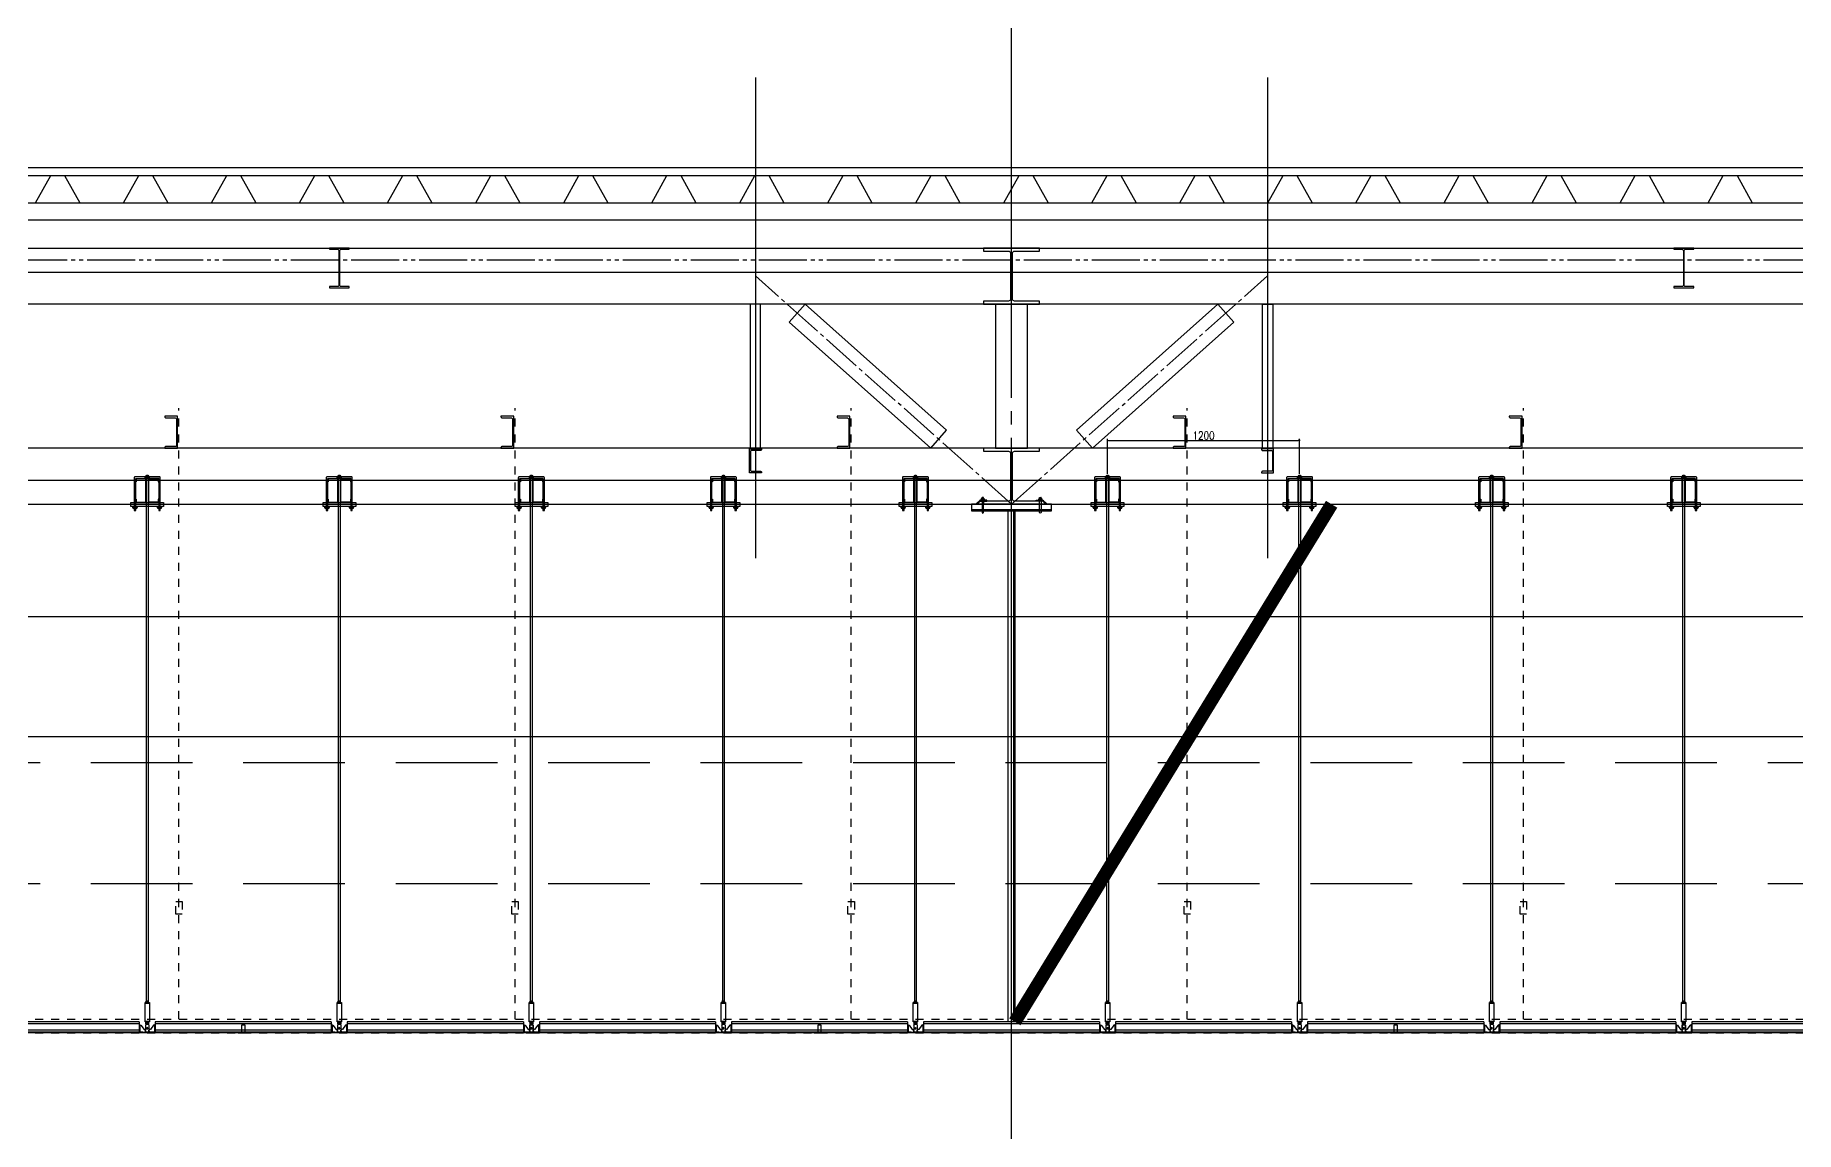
# Model space of a CAD drawing. Header units: millimetres. Extents: x -32710 to 654186, y -254124 to 420220.
# Drawn here: x 224700 to 235700, y 400581 to 407429 of the extents above; entities that cross this region are included whole.
import ezdxf
from ezdxf.xclip import XClip

# ---------------------------------------------------------------- set-up
doc = ezdxf.new("R2010")
doc.units = ezdxf.units.MM
doc.header["$LTSCALE"] = 1000
for name, pattern in [('TPH12-SEC-@E$0$CENTERK0', [0.65, 0.5, -0.05, 0.05, -0.05]), ('TPH12-SEC-@E$0$CENTERK5', [6.916, 6.667, -0.083, 0.083, -0.083]), ('TPH12-SEC-@E$0$DOTK1', [0.1, 0.05, -0.05]), ('TPH12-SEC-@E$0$PHANTOMK1', [1.415, 1, -0.083, 0.083, -0.083, 0.083, -0.083]), ('YFM1P-長$0$HIDDEN', [9.525, 6.35, -3.175]), ('YFSHI-02(E-LINE)$0$HIDDEN', [0.3, 0.2, -0.1])]:
    doc.linetypes.add(name, pattern=pattern)
for name, color, linetype in [('M-HVAC-CMDUCT', 150, 'Continuous'), ('TPH12-SEC-@E$0$$FFU', 252, 'TPH12-SEC-@E$0$DOTK1'), ('TPH12-SEC-@E$0$H-SIN', 252, 'TPH12-SEC-@E$0$CENTERK5'), ('TPH12-SEC-@E$0$HATCH', 252, 'Continuous'), ('TPH12-SEC-@E$0$SIAGE1', 252, 'Continuous'), ('TPH12-SEC-@E$0$SIAGE3', 252, 'Continuous'), ('TPH12-SEC-@E$0$STEEL2', 252, 'Continuous'), ('TPH12-SEC-@E$0$STEEL3', 252, 'Continuous'), ('TPH12-SEC-@E$0$SUGATA2', 252, 'Continuous'), ('TPH12-SEC-@E$0$SUGATA3', 252, 'Continuous'), ('YFM1P-長$0$M-FOUN', 252, 'Continuous'), ('YFSHI-02(E-LINE)$0$SH-DIM', 2, 'Continuous'), ('YFSHI-02(E-LINE)$0$SH-LINE-10', 10, 'Continuous'), ('YFSHI-02(E-LINE)$0$SH-LINE-130', 130, 'Continuous'), ('YFSHI-02(E-LINE)$0$SH-LINE-82', 82, 'Continuous')]:
    doc.layers.add(name, color=color, linetype=linetype)
doc.styles.add('YFSHI-02(E-LINE)$0$AA-TXT', font='simplex.shx', dxfattribs={"width": 0.8, "bigfont": 'CHINA.shx'})
doc.dimstyles.new('YFSHI-02(E-LINE)$0$20-dim', dxfattribs={"dimscale": 20, "dimtxt": 0.25, "dimasz": 0.1, "dimexe": 0.1, "dimexo": 0.1, "dimgap": 0.05, "dimtad": 1, "dimdec": 0, "dimlfac": 10, "dimdsep": 46, "dimtxsty": 'YFSHI-02(E-LINE)$0$AA-TXT', "dimblk": 'YFSHI-02(E-LINE)$0$_Dot', "dimcen": 2, "dimclrd": 256, "dimclre": 256, "dimclrt": 3, "dimadec": 0, "dimazin": 0, "dimtfac": 1, "dimtdec": 0, "dimtix": 1, "dimtmove": 2, "dimatfit": 3, "dimldrblk": 'YFSHI-02(E-LINE)$0$_Dot', "dimfxl": 1, "dimtvp": 1, "dimtolj": 1, "dimtzin": 0, "dimarcsym": 0})

# ---------------------------------------------------------------- blocks, each defined once
blk = doc.blocks.new('TPH12-SEC-@E')
at = {"layer": 'DEFPOINTS'}
for p, q in [((229200, 407164.1), (229200, 404164.1)), ((232400, 407164.1), (232400, 404164.1)), ((222400, 405950), (230800, 405950)), ((230800, 405950), (239200, 405950)), ((222400, 404650), (230800, 404650)), ((230800, 404650), (239200, 404650))]:
    blk.add_line(p, q, dxfattribs=at)
at = {"layer": 'TPH12-SEC-@E$0$$FFU'}
for p, q in [((225598, 401285), (225598, 405100)), ((227698, 401285), (227698, 405100)), ((229798, 401285), (229798, 405100)), ((231898, 401285), (231898, 405100)), ((233998, 401285), (233998, 405100)), ((180200, 401285), (268400, 401285)), ((180200, 401200), (268400, 401200))]:
    blk.add_line(p, q, dxfattribs=at)
for points in [[(225578, 401940), (225578, 402020), (225578, 402020), (225618, 402020), (225618, 401940)], [(227678, 401940), (227678, 402020), (227678, 402020), (227718, 402020), (227718, 401940)], [(229778, 401940), (229778, 402020), (229778, 402020), (229818, 402020), (229818, 401940)], [(231878, 401940), (231878, 402020), (231878, 402020), (231918, 402020), (231918, 401940)], [(233978, 401940), (233978, 402020), (233978, 402020), (234018, 402020), (234018, 401940)], [(225967.5, 401200), (226032.5, 401200), (226032.5, 401203), (226011, 401203), (226011, 401248), (225989, 401248), (225989, 401203), (225967.5, 401203)], [(227767.5, 401200), (227832.5, 401200), (227832.5, 401203), (227811, 401203), (227811, 401248), (227789, 401248), (227789, 401203), (227767.5, 401203)], [(229567.5, 401200), (229632.5, 401200), (229632.5, 401203), (229611, 401203), (229611, 401248), (229589, 401248), (229589, 401203), (229567.5, 401203)], [(231367.5, 401200), (231432.5, 401200), (231432.5, 401203), (231411, 401203), (231411, 401248), (231389, 401248), (231389, 401203), (231367.5, 401203)], [(233167.5, 401200), (233232.5, 401200), (233232.5, 401203), (233211, 401203), (233211, 401248), (233189, 401248), (233189, 401203), (233167.5, 401203)], [(234967.5, 401200), (235032.5, 401200), (235032.5, 401203), (235011, 401203), (235011, 401248), (234989, 401248), (234989, 401203), (234967.5, 401203)]]:
    blk.add_lwpolyline(points, close=True, dxfattribs=at)
at = {"layer": 'TPH12-SEC-@E$0$H-SIN'}
blk.add_line((230800, 377500), (230800, 414000), dxfattribs=at)
at = {"layer": 'TPH12-SEC-@E$0$HATCH'}
for points in [[(229411.3, 405638.1), (230294.9, 404850), (230394.7, 404961.9), (229511.1, 405750)], [(232188.7, 405638.1), (231305.1, 404850), (231205.3, 404961.9), (232088.9, 405750)]]:
    blk.add_lwpolyline(points, close=True, dxfattribs=at)
at = {"layer": 'TPH12-SEC-@E$0$SIAGE1'}
for points in [[(225250, 406380), (224980, 406380), (224885, 406550), (224795, 406550), (224700, 406380)], [(225800, 406380), (225530, 406380), (225435, 406550), (225345, 406550), (225250, 406380)], [(226350, 406380), (226080, 406380), (225985, 406550), (225895, 406550), (225800, 406380)], [(226900, 406380), (226630, 406380), (226535, 406550), (226445, 406550), (226350, 406380)], [(227450, 406380), (227180, 406380), (227085, 406550), (226995, 406550), (226900, 406380)], [(228000, 406380), (227730, 406380), (227635, 406550), (227545, 406550), (227450, 406380)], [(228550, 406380), (228280, 406380), (228185, 406550), (228095, 406550), (228000, 406380)], [(229100, 406380), (228830, 406380), (228735, 406550), (228645, 406550), (228550, 406380)], [(229650, 406380), (229380, 406380), (229285, 406550), (229195, 406550), (229100, 406380)], [(230200, 406380), (229930, 406380), (229835, 406550), (229745, 406550), (229650, 406380)], [(230750, 406380), (230480, 406380), (230385, 406550), (230295, 406550), (230200, 406380)], [(231300, 406380), (231030, 406380), (230935, 406550), (230845, 406550), (230750, 406380)], [(231850, 406380), (231580, 406380), (231485, 406550), (231395, 406550), (231300, 406380)], [(232400, 406380), (232130, 406380), (232035, 406550), (231945, 406550), (231850, 406380)], [(232950, 406380), (232680, 406380), (232585, 406550), (232495, 406550), (232400, 406380)], [(233500, 406380), (233230, 406380), (233135, 406550), (233045, 406550), (232950, 406380)], [(234050, 406380), (233780, 406380), (233685, 406550), (233595, 406550), (233500, 406380)], [(234600, 406380), (234330, 406380), (234235, 406550), (234145, 406550), (234050, 406380)], [(235150, 406380), (234880, 406380), (234785, 406550), (234695, 406550), (234600, 406380)], [(235700, 406380), (235430, 406380), (235335, 406550), (235245, 406550), (235150, 406380)]]:
    blk.add_lwpolyline(points, dxfattribs=at)
at = {"layer": 'TPH12-SEC-@E$0$SIAGE3'}
blk.add_line((272935, 406380), (180300, 406380), dxfattribs=at)
at = {"layer": 'TPH12-SEC-@E$0$STEEL2'}
for points in [[(226662, 406100), (226538, 406100), (226538, 406092), (226589.5, 406092, -0.4142136), (226597.5, 406084), (226597.5, 405868, -0.4142136), (226589.5, 405860), (226538, 405860), (226538, 405852), (226662, 405852), (226662, 405860), (226610.5, 405860, -0.4142136), (226602.5, 405868), (226602.5, 406084, -0.4142136), (226610.5, 406092), (226662, 406092)], [(230975, 406100), (230625, 406100), (230625, 406081), (230781, 406081, -0.4142136), (230794, 406068), (230794, 405782, -0.4142136), (230781, 405769), (230625, 405769), (230625, 405750), (230975, 405750), (230975, 405769), (230819, 405769, -0.4142136), (230806, 405782), (230806, 406068, -0.4142136), (230819, 406081), (230975, 406081)], [(235062, 406100), (234938, 406100), (234938, 406092), (234989.5, 406092, -0.4142136), (234997.5, 406084), (234997.5, 405868, -0.4142136), (234989.5, 405860), (234938, 405860), (234938, 405852), (235062, 405852), (235062, 405860), (235010.5, 405860, -0.4142136), (235002.5, 405868), (235002.5, 406084, -0.4142136), (235010.5, 406092), (235062, 406092)], [(225590, 405050), (225510, 405050), (225510, 405046.5, 0.4142136), (225517.5, 405039), (225575, 405039, -0.4142136), (225582.5, 405031.5), (225582.5, 404868.5, -0.4142136), (225575, 404861), (225517.5, 404861, 0.4142136), (225510, 404853.5), (225510, 404850), (225590, 404850)], [(227690, 405050), (227610, 405050), (227610, 405046.5, 0.4142136), (227617.5, 405039), (227675, 405039, -0.4142136), (227682.5, 405031.5), (227682.5, 404868.5, -0.4142136), (227675, 404861), (227617.5, 404861, 0.4142136), (227610, 404853.5), (227610, 404850), (227690, 404850)], [(229790, 405050), (229710, 405050), (229710, 405046.5, 0.4142136), (229717.5, 405039), (229775, 405039, -0.4142136), (229782.5, 405031.5), (229782.5, 404868.5, -0.4142136), (229775, 404861), (229717.5, 404861, 0.4142136), (229710, 404853.5), (229710, 404850), (229790, 404850)], [(231890, 405050), (231810, 405050), (231810, 405046.5, 0.4142136), (231817.5, 405039), (231875, 405039, -0.4142136), (231882.5, 405031.5), (231882.5, 404868.5, -0.4142136), (231875, 404861), (231817.5, 404861, 0.4142136), (231810, 404853.5), (231810, 404850), (231890, 404850)], [(233990, 405050), (233910, 405050), (233910, 405046.5, 0.4142136), (233917.5, 405039), (233975, 405039, -0.4142136), (233982.5, 405031.5), (233982.5, 404868.5, -0.4142136), (233975, 404861), (233917.5, 404861, 0.4142136), (233910, 404853.5), (233910, 404850), (233990, 404850)], [(229162.5, 404846), (229237.5, 404846), (229237.5, 404842.5, -0.4142136), (229231, 404836), (229175.5, 404836, 0.4142136), (229169, 404829.5), (229169, 404712.5, 0.4142136), (229175.5, 404706), (229231, 404706, -0.4142136), (229237.5, 404699.5), (229237.5, 404696), (229162.5, 404696)], [(230975, 404850), (230625, 404850), (230625, 404831), (230781, 404831, -0.4142136), (230794, 404818), (230794, 404532, -0.4142136), (230781, 404519), (230625, 404519), (230625, 404500), (230975, 404500), (230975, 404519), (230819, 404519, -0.4142136), (230806, 404532), (230806, 404818, -0.4142136), (230819, 404831), (230975, 404831)], [(232437.5, 404846), (232362.5, 404846), (232362.5, 404842.5, 0.4142136), (232369, 404836), (232424.5, 404836, -0.4142136), (232431, 404829.5), (232431, 404712.5, -0.4142136), (232424.5, 404706), (232369, 404706, 0.4142136), (232362.5, 404699.5), (232362.5, 404696), (232437.5, 404696)]]:
    blk.add_lwpolyline(points, format="xyb", close=True, dxfattribs=at)
at = {"layer": 'TPH12-SEC-@E$0$STEEL3', "linetype": 'TPH12-SEC-@E$0$PHANTOMK1', "ltscale": 0.3}
for p, q in [((226597.5, 406025), (222406, 406025)), ((230794, 406025), (226602.5, 406025)), ((234997.5, 406025), (230806, 406025)), ((239194, 406025), (235002.5, 406025))]:
    blk.add_line(p, q, dxfattribs=at)
at = {"layer": 'TPH12-SEC-@E$0$STEEL3', "linetype": 'TPH12-SEC-@E$0$CENTERK0', "ltscale": 0.5}
for q in [(229200, 405927), (232400, 405927)]:
    blk.add_line((230800, 404500), q, dxfattribs=at)
at = {"layer": 'TPH12-SEC-@E$0$STEEL3'}
for points in [[(238850, 405750), (222750, 405750), (222750, 406100), (238850, 406100)], [(229232.5, 404850), (229232.5, 405750), (229167.5, 405750), (229167.5, 404850)], [(230900, 404850), (230900, 405750), (230700, 405750), (230700, 404850)], [(232367.5, 404850), (232367.5, 405750), (232432.5, 405750), (232432.5, 404850)], [(238850, 404850), (222750, 404850), (222750, 404500), (238850, 404500)]]:
    blk.add_lwpolyline(points, close=True, dxfattribs=at)
at = {"layer": 'TPH12-SEC-@E$0$SUGATA2'}
blk.add_line((272950, 406275), (180300, 406275), dxfattribs=at)
at = {"layer": 'TPH12-SEC-@E$0$SUGATA3'}
for p, q in [((272800, 406600), (180865, 406600)), ((272800, 406550), (180865, 406550))]:
    blk.add_line(p, q, dxfattribs=at)
blk = doc.blocks.new('YFSHI-02(E-LINE)$0$CEILING-A')
for p, q in [((-110, 6.8), (-110, 0)), ((-110, 6.8), (0, 6.8)), ((-110, 5.6), (0, 5.6)), ((-110, 1.5), (0, 1.5)), ((-110, 0.3), (0, 0.3)), ((-110, 0), (0, 0)), ((0, 6.8), (0, 0))]:
    blk.add_line(p, q)
blk = doc.blocks.new('YFSHI-02(E-LINE)$0$1')
for p, q in [((0.45, 5.1), (0, 5.1)), ((0, 5.1), (0, 0)), ((9.4, 0.33), (0, 0.33)), ((0, 0.25), (5.68, 0.25)), ((0, 0), (10, 0)), ((0.45, 4.8), (0.45, 5.1)), ((0.45, 4.8), (1.05, 4.8)), ((0.45, 4.8), (0.45, 0.28)), ((1.05, 4.8), (3, 2.05)), ((2.2, 0), (5, 0)), ((3, 2.05), (3.95, 2.05)), ((3.95, 1.55), (3.75, 0.88)), ((3.75, 0.88), (3.95, 0.88)), ((3.75, 0.88), (3.75, 0.25)), ((3.95, 4.8), (3.95, 2.05)), ((3.95, 2.05), (3.95, 1.55)), ((3.95, 0.88), (3.95, 1.55)), ((3.95, 0.88), (3.95, 0.45)), ((4.25, 5.1), (5.75, 5.1)), ((10, 0.25), (4.32, 0.25)), ((6.05, 4.8), (6.05, 2.05)), ((7, 2.05), (6.05, 2.05)), ((6.05, 2.05), (6.05, 1.55)), ((6.05, 1.55), (6.25, 0.88)), ((6.05, 0.88), (6.05, 1.55)), ((6.25, 0.88), (6.05, 0.88)), ((6.05, 0.88), (6.05, 0.45)), ((6.25, 0.88), (6.25, 0.25)), ((8.95, 4.8), (7, 2.05)), ((7.8, 0.33), (10, 0.33)), ((9.55, 4.8), (8.95, 4.8)), ((9.55, 4.8), (9.55, 5.1)), ((9.55, 5.1), (10, 5.1)), ((9.55, 4.8), (9.55, 0.33)), ((10, 5.1), (10, 0))]:
    blk.add_line(p, q)
blk.add_lwpolyline([(4.3, 5.1), (4.3, 5.4, 0.4142136), (4.2, 5.5), (3.96, 5.5, -0.4142136), (3.94, 5.52), (3.94, 6.76, -0.4142136), (3.98, 6.8), (4.46, 6.8, -0.4142136), (4.5, 6.76), (4.5, 6.42, -0.4142136), (4.48, 6.4), (4.18, 6.4, 0.4142136), (4.16, 6.38), (4.16, 5.8, 0.4142136), (4.26, 5.7), (5.74, 5.7, 0.4142136), (5.84, 5.8), (5.84, 6.38, 0.4142136), (5.82, 6.4), (5.52, 6.4, -0.4142136), (5.5, 6.42), (5.5, 6.76, -0.4142136), (5.54, 6.8), (6.02, 6.8, -0.4142136), (6.06, 6.76), (6.06, 5.52, -0.4142136), (6.04, 5.5), (5.8, 5.5, 0.4142136), (5.7, 5.4), (5.7, 5.1)], format="xyb")
blk.add_lwpolyline([(4.52, 5.5, 0.4142136), (4.42, 5.4), (4.42, 5.2, 0.4142136), (4.52, 5.1), (5.48, 5.1, 0.4142136), (5.58, 5.2), (5.58, 5.4, 0.4142136), (5.48, 5.5)], format="xyb", close=True)
blk.add_circle((5, 2.8), 0.41)
for centre, radius, start, end in [((3.75, 0.45), 0.2, 270, 0), ((4.25, 4.8), 0.3, 90, 180), ((5.75, 4.8), 0.3, 0, 90), ((6.25, 0.45), 0.2, 180, 270)]:
    blk.add_arc(centre, radius, start, end)
blk = doc.blocks.new('YFSHI-02(E-LINE)$0$A$C98cb83c3')
at = {"layer": 'YFSHI-02(E-LINE)$0$SH-LINE-10'}
for p, q in [((89, 3413), (89, 3405)), ((89, 3413), (89, 3405)), ((113, 3414), (90, 3414)), ((113, 3414), (90, 3414)), ((92, 3414), (90, 3414)), ((92, 3414), (90, 3414)), ((95, 3413), (95, 3405)), ((95, 3413), (95, 3405)), ((105, 3414), (98, 3414)), ((105, 3414), (98, 3414)), ((109, 3413), (109, 3405)), ((109, 3413), (109, 3405)), ((111, 3414), (113, 3414)), ((111, 3414), (113, 3414)), ((114, 3413), (114, 3405)), ((114, 3413), (114, 3405)), ((118, 3404), (85, 3404)), ((85, 3402), (85, 3404)), ((118, 3402), (85, 3402)), ((92, 3405), (90, 3405)), ((92, 3405), (90, 3405)), ((113, 3404), (90, 3404)), ((105, 3405), (98, 3405)), ((105, 3405), (98, 3405)), ((111, 3405), (113, 3405)), ((111, 3405), (113, 3405)), ((118, 3402), (118, 3404)), ((8, 3228), (42, 3228)), ((8, 3228), (8, 3226)), ((8, 3226), (42, 3226)), ((12, 3218), (12, 3225)), ((12, 3218), (12, 3225)), ((13, 3226), (37, 3226)), ((16, 3226), (13, 3226)), ((16, 3226), (13, 3226)), ((16, 3217), (13, 3217)), ((16, 3217), (13, 3217)), ((13, 3216), (37, 3216)), ((13, 3216), (37, 3216)), ((18, 3218), (18, 3225)), ((18, 3218), (18, 3225)), ((21, 3226), (29, 3226)), ((21, 3226), (29, 3226)), ((21, 3217), (29, 3217)), ((21, 3217), (29, 3217)), ((32, 3218), (32, 3225)), ((32, 3218), (32, 3225)), ((34, 3226), (37, 3226)), ((34, 3226), (37, 3226)), ((34, 3217), (37, 3217)), ((34, 3217), (37, 3217)), ((38, 3218), (38, 3225)), ((38, 3218), (38, 3225)), ((42, 3228), (42, 3226)), ((162, 3228), (195, 3228)), ((162, 3228), (162, 3226)), ((162, 3226), (195, 3226)), ((166, 3218), (166, 3225)), ((166, 3218), (166, 3225)), ((167, 3226), (190, 3226)), ((169, 3226), (167, 3226)), ((169, 3226), (167, 3226)), ((169, 3217), (167, 3217)), ((169, 3217), (167, 3217)), ((167, 3216), (190, 3216)), ((167, 3216), (190, 3216)), ((172, 3218), (172, 3225)), ((172, 3218), (172, 3225)), ((175, 3226), (182, 3226)), ((175, 3226), (182, 3226)), ((175, 3217), (182, 3217)), ((175, 3217), (182, 3217)), ((185, 3218), (185, 3225)), ((185, 3218), (185, 3225)), ((188, 3226), (190, 3226)), ((188, 3226), (190, 3226)), ((188, 3217), (190, 3217)), ((188, 3217), (190, 3217)), ((191, 3218), (191, 3225)), ((191, 3218), (191, 3225)), ((195, 3228), (195, 3226)), ((88, 130), (115, 130)), ((88, 130), (115, 130)), ((88, 9), (88, 130)), ((88, 9), (88, 130)), ((88, 130), (115, 130)), ((93, 130), (93, 137)), ((93, 130), (93, 137)), ((94, 138), (110, 138)), ((94, 138), (110, 138)), ((96, 138), (94, 138)), ((96, 138), (94, 138)), ((94, 130), (110, 130)), ((94, 130), (110, 130)), ((96, 130), (94, 130)), ((96, 130), (94, 130)), ((98, 130), (98, 137)), ((98, 130), (98, 137)), ((100, 138), (103, 138)), ((100, 130), (103, 130)), ((100, 130), (103, 130)), ((106, 130), (106, 137)), ((106, 130), (106, 137)), ((107, 138), (110, 138)), ((107, 138), (110, 138)), ((107, 130), (110, 130)), ((107, 130), (110, 130)), ((110, 130), (110, 137)), ((110, 130), (110, 137)), ((115, 130), (115, 9)), ((115, 130), (115, 9)), ((115, 9), (88, 9)), ((115, 9), (88, 9)), ((94, 0), (94, 4)), ((110, 4), (94, 4)), ((110, 0), (94, 0)), ((95, 0), (95, 4)), ((97, 4), (97, 5)), ((106, 5), (97, 5)), ((98, 5), (98, 9)), ((98, 0), (98, 4)), ((106, 5), (106, 9)), ((106, 4), (106, 5)), ((110, 0), (110, 4))]:
    blk.add_line(p, q, dxfattribs=at)
blk.add_lwpolyline([(174, 3202), (183, 3202), (183, 3228), (183, 3407, 0.414214), (178, 3412), (25, 3412, 0.414214), (20, 3407), (20, 3202), (30, 3202), (30, 3402), (174, 3402)], format="xyb", close=True, dxfattribs=at)
for points in [[(107, 138), (97, 138), (97, 3422), (107, 3422)], [(0, 3252), (204, 3252), (204, 3228), (0, 3228)]]:
    blk.add_lwpolyline(points, close=True, dxfattribs=at)
for points in [[(88, 126), (115, 126)], [(88, 126), (115, 126)], [(88, 13), (115, 13)], [(88, 13), (115, 13)]]:
    blk.add_lwpolyline(points, dxfattribs=at)
for centre, radius, start, end in [((91, 3412), 2.02, 111.8965, 149.5654), ((91, 3412), 2.02, 111.8965, 149.5654), ((91, 3412), 2.1, 120.5681, 163.207), ((91, 3412), 2.1, 120.5681, 163.207), ((91, 3406), 8.18, 61.7885, 80.1123), ((91, 3406), 8.18, 61.7885, 80.1123), ((99, 3404), 9.43, 94.1532, 114.8761), ((99, 3404), 9.43, 94.1532, 114.8761), ((105, 3404), 9.43, 65.1239, 85.8468), ((105, 3404), 9.43, 65.1239, 85.8468), ((112, 3406), 8.18, 99.8877, 118.2115), ((112, 3406), 8.18, 99.8877, 118.2115), ((113, 3412), 2.02, 30.4346, 68.1035), ((112, 3412), 2.1, 16.793, 59.4319), ((112, 3412), 2.1, 16.793, 59.4319), ((113, 3412), 2.02, 30.4346, 68.1035), ((91, 3406), 2.02, 210.4346, 248.1035), ((91, 3406), 2.02, 210.4346, 248.1035), ((91, 3406), 2.1, 196.793, 239.4319), ((91, 3406), 2.1, 196.793, 239.4319), ((91, 3413), 8.18, 279.8877, 298.2115), ((91, 3413), 8.18, 279.8877, 298.2115), ((99, 3414), 9.43, 245.1239, 265.8468), ((99, 3414), 9.43, 245.1239, 265.8468), ((105, 3414), 9.43, 274.1532, 294.8761), ((105, 3414), 9.43, 274.1532, 294.8761), ((112, 3413), 8.18, 241.7885, 260.1123), ((112, 3413), 8.18, 241.7885, 260.1123), ((112, 3406), 2.1, 300.5681, 343.207), ((113, 3406), 2.02, 291.8965, 329.5654), ((113, 3406), 2.02, 291.8965, 329.5654), ((112, 3406), 2.1, 300.5681, 343.207), ((14, 3225), 2.1, 120.5681, 163.207), ((14, 3224), 2.02, 111.8965, 149.5654), ((14, 3224), 2.02, 111.8965, 149.5654), ((14, 3225), 2.1, 120.5681, 163.207), ((14, 3219), 2.02, 210.4346, 248.1035), ((14, 3218), 2.1, 196.793, 239.4319), ((14, 3218), 2.1, 196.793, 239.4319), ((14, 3219), 2.02, 210.4346, 248.1035), ((14, 3218), 8.18, 61.7885, 80.1123), ((14, 3218), 8.18, 61.7885, 80.1123), ((14, 3225), 8.18, 279.8877, 298.2115), ((14, 3225), 8.18, 279.8877, 298.2115), ((22, 3217), 9.43, 94.1532, 114.8761), ((22, 3217), 9.43, 94.1532, 114.8761), ((22, 3226), 9.43, 245.1239, 265.8468), ((22, 3226), 9.43, 245.1239, 265.8468), ((28, 3217), 9.43, 65.1239, 85.8468), ((28, 3217), 9.43, 65.1239, 85.8468), ((28, 3226), 9.43, 274.1532, 294.8761), ((28, 3226), 9.43, 274.1532, 294.8761), ((36, 3218), 8.18, 99.8877, 118.2115), ((36, 3218), 8.18, 99.8877, 118.2115), ((36, 3225), 8.18, 241.7885, 260.1123), ((36, 3225), 8.18, 241.7885, 260.1123), ((36, 3224), 2.02, 30.4346, 68.1035), ((36, 3224), 2.02, 30.4346, 68.1035), ((36, 3225), 2.1, 16.793, 59.4319), ((36, 3225), 2.1, 16.793, 59.4319), ((36, 3219), 2.02, 291.8965, 329.5654), ((36, 3219), 2.02, 291.8965, 329.5654), ((36, 3218), 2.1, 300.5681, 343.207), ((36, 3218), 2.1, 300.5681, 343.207), ((168, 3225), 2.1, 120.5681, 163.207), ((168, 3224), 2.02, 111.8965, 149.5654), ((168, 3224), 2.02, 111.8965, 149.5654), ((168, 3225), 2.1, 120.5681, 163.207), ((168, 3219), 2.02, 210.4346, 248.1035), ((168, 3218), 2.1, 196.793, 239.4319), ((168, 3218), 2.1, 196.793, 239.4319), ((168, 3219), 2.02, 210.4346, 248.1035), ((168, 3218), 8.18, 61.7885, 80.1123), ((168, 3218), 8.18, 61.7885, 80.1123), ((168, 3225), 8.18, 279.8877, 298.2115), ((168, 3225), 8.18, 279.8877, 298.2115), ((176, 3217), 9.43, 94.1532, 114.8761), ((176, 3217), 9.43, 94.1532, 114.8761), ((176, 3226), 9.43, 245.1239, 265.8468), ((176, 3226), 9.43, 245.1239, 265.8468), ((181, 3217), 9.43, 65.1239, 85.8468), ((181, 3217), 9.43, 65.1239, 85.8468), ((181, 3226), 9.43, 274.1532, 294.8761), ((181, 3226), 9.43, 274.1532, 294.8761), ((189, 3218), 8.18, 99.8877, 118.2115), ((189, 3218), 8.18, 99.8877, 118.2115), ((189, 3225), 8.18, 241.7885, 260.1123), ((189, 3225), 8.18, 241.7885, 260.1123), ((189, 3224), 2.02, 30.4346, 68.1035), ((189, 3224), 2.02, 30.4346, 68.1035), ((189, 3225), 2.1, 16.793, 59.4319), ((189, 3225), 2.1, 16.793, 59.4319), ((189, 3219), 2.02, 291.8965, 329.5654), ((189, 3219), 2.02, 291.8965, 329.5654), ((189, 3218), 2.1, 300.5681, 343.207), ((189, 3218), 2.1, 300.5681, 343.207), ((95, 137), 1.46, 120.5681, 163.207), ((94, 137), 1.4, 111.8965, 149.5654), ((94, 137), 1.4, 111.8965, 149.5654), ((95, 137), 1.46, 120.5681, 163.207), ((95, 131), 1.46, 196.793, 239.4319), ((94, 131), 1.4, 210.4346, 248.1035), ((94, 131), 1.4, 210.4346, 248.1035), ((95, 131), 1.46, 196.793, 239.4319), ((95, 132), 5.67, 61.7885, 80.1123), ((95, 132), 5.67, 61.7885, 80.1123), ((95, 135), 5.67, 279.8877, 298.2115), ((95, 135), 5.67, 279.8877, 298.2115), ((101, 131), 6.54, 94.1532, 114.8761), ((101, 131), 6.54, 94.1532, 114.8761), ((101, 136), 6.54, 245.1239, 265.8468), ((101, 136), 6.54, 245.1239, 265.8468), ((103, 131), 6.54, 65.1239, 85.8468), ((103, 131), 6.54, 65.1239, 85.8468), ((103, 136), 6.54, 274.1532, 294.8761), ((103, 136), 6.54, 274.1532, 294.8761), ((108, 132), 5.67, 99.8877, 118.2115), ((108, 132), 5.67, 99.8877, 118.2115), ((108, 135), 5.67, 241.7885, 260.1123), ((108, 135), 5.67, 241.7885, 260.1123), ((109, 137), 1.46, 16.793, 59.4319), ((109, 137), 1.4, 30.4346, 68.1035), ((109, 137), 1.4, 30.4346, 68.1035), ((109, 137), 1.46, 16.793, 59.4319), ((109, 131), 1.46, 300.5681, 343.207), ((109, 131), 1.4, 291.8965, 329.5654), ((109, 131), 1.4, 291.8965, 329.5654), ((109, 131), 1.46, 300.5681, 343.207), ((99, 2), 5.76, 157.8828, 180.1952), ((99, 2), 5.76, 179.8048, 202.1172), ((108, 2), 2.29, 356.5141, 63.2222), ((108, 2), 2.29, 356.5141, 63.2222), ((108, 2), 2.29, 296.7778, 3.4859), ((110, 4), 0.2, 0, 90), ((110, 0), 0.0625, 270, 0)]:
    blk.add_arc(centre, radius, start, end, dxfattribs=at)
at = {"layer": 'YFSHI-02(E-LINE)$0$SH-LINE-130'}
for points in [[(92, 3255), (92, 3399), (33, 3399), (33, 3382), (30, 3382), (30, 3402), (95, 3402), (95, 3252), (30, 3252), (30, 3272), (33, 3272), (33, 3255)], [(112, 3255), (112, 3399), (171, 3399), (171, 3382), (174, 3382), (174, 3402), (109, 3402), (109, 3252), (174, 3252), (174, 3272), (171, 3272), (171, 3255)]]:
    blk.add_lwpolyline(points, close=True, dxfattribs=at)
blk = doc.blocks.new('YFSHI-02(E-LINE)$0$_Dot')
at = {"color": 0, "linetype": 'ByBlock', "lineweight": -2}
blk.add_line((-0.5, 0), (-1, 0), dxfattribs=at)
at = {"color": 0, "linetype": 'ByBlock', "const_width": 0.5}
blk.add_lwpolyline([(-0.25, 0, 1), (0.25, 0, 1)], format="xyb", close=True, dxfattribs=at)
blk = doc.blocks.new('*D2897')
at = {"layer": 'DEFPOINTS', "color": 0, "transparency": 16777216}
for p in [(232600, 404899), (231400, 404681), (232600, 404681)]:
    blk.add_point(p, dxfattribs=at)
at = {"layer": 'YFSHI-02(E-LINE)$0$SH-DIM', "lineweight": -2, "transparency": 16777216}
for p, q in [((231400, 404691), (231400, 404909)), ((231410, 404899), (232590, 404899)), ((232600, 404691), (232600, 404909))]:
    blk.add_line(p, q, dxfattribs=at)
at = {"layer": 'YFSHI-02(E-LINE)$0$SH-DIM', "lineweight": -2, "transparency": 16777216, "xscale": 10, "yscale": 10, "zscale": 10, "rotation": 180}
blk.add_blockref('YFSHI-02(E-LINE)$0$_Dot', (231400, 404899), dxfattribs=at)
at = {"layer": 'YFSHI-02(E-LINE)$0$SH-DIM', "lineweight": -2, "transparency": 16777216, "xscale": 10, "yscale": 10, "zscale": 10}
blk.add_blockref('YFSHI-02(E-LINE)$0$_Dot', (232600, 404899), dxfattribs=at)
at = {"layer": 'YFSHI-02(E-LINE)$0$SH-DIM', "color": 3, "transparency": 16777216, "insert": (232000, 404929), "char_height": 50, "attachment_point": 5, "style": 'YFSHI-02(E-LINE)$0$AA-TXT'}
blk.add_mtext('\\A1;1200', dxfattribs=at)
blk = doc.blocks.new('YFM1P-長')
at = {"layer": 'YFM1P-長$0$M-FOUN', "color": 252, "linetype": 'YFM1P-長$0$HIDDEN', "ltscale": 0.1}
for p, q in [((270450, 402885), (47650, 402885)), ((270450, 402130), (47650, 402130))]:
    blk.add_line(p, q, dxfattribs=at)
at = {"layer": 'YFM1P-長$0$M-FOUN', "color": 1}
blk.add_line((270450, 401200), (47650, 401200), dxfattribs=at)
blk = doc.blocks.new('YFSHI-02(E-LINE)')
at = {"layer": 'YFSHI-02(E-LINE)$0$SH-LINE-10'}
for p, q in [((230607.3, 404525), (230607.3, 404526.8)), ((230607.3, 404526.8), (230633.2, 404526.8)), ((230607.3, 404525), (230633.2, 404525)), ((230610.7, 404534.5), (230610.7, 404527.9)), ((230610.7, 404534.5), (230610.7, 404527.9)), ((230611.5, 404535.6), (230629, 404535.6)), ((230611.5, 404535.6), (230629, 404535.6)), ((230613.7, 404535.3), (230611.5, 404535.3)), ((230613.7, 404535.3), (230611.5, 404535.3)), ((230613.7, 404527.1), (230611.5, 404527.1)), ((230613.7, 404527.1), (230611.5, 404527.1)), ((230611.5, 404526.8), (230629, 404526.8)), ((230611.5, 404526.8), (230629, 404526.8)), ((230615.5, 404542), (230616, 404542.5)), ((230615.5, 404535.6), (230615.5, 404542)), ((230615.9, 404534.5), (230615.9, 404527.9)), ((230615.9, 404534.5), (230615.9, 404527.9)), ((230624.5, 404542.5), (230616, 404542.5)), ((230618.8, 404535.3), (230621.7, 404535.3)), ((230618.8, 404535.3), (230621.7, 404535.3)), ((230618.8, 404527.1), (230621.7, 404527.1)), ((230618.8, 404527.1), (230621.7, 404527.1)), ((230624.5, 404542.5), (230625, 404542)), ((230624.6, 404534.5), (230624.6, 404527.9)), ((230624.6, 404534.5), (230624.6, 404527.9)), ((230625, 404535.6), (230625, 404542)), ((230626.8, 404535.3), (230628.9, 404535.3)), ((230626.8, 404535.3), (230628.9, 404535.3)), ((230626.8, 404527.1), (230628.9, 404527.1)), ((230626.8, 404527.1), (230628.9, 404527.1)), ((230629.8, 404534.5), (230629.8, 404527.9)), ((230629.8, 404534.5), (230629.8, 404527.9)), ((230633.2, 404525), (230633.2, 404526.8)), ((230966.8, 404525), (230966.8, 404526.8)), ((230992.7, 404526.8), (230966.8, 404526.8)), ((230992.7, 404525), (230966.8, 404525)), ((230970.2, 404534.5), (230970.2, 404527.9)), ((230970.2, 404534.5), (230970.2, 404527.9)), ((230988.5, 404535.6), (230971, 404535.6)), ((230988.5, 404535.6), (230971, 404535.6)), ((230988.5, 404526.8), (230971, 404526.8)), ((230988.5, 404526.8), (230971, 404526.8)), ((230973.2, 404535.3), (230971.1, 404535.3)), ((230973.2, 404535.3), (230971.1, 404535.3)), ((230973.2, 404527.1), (230971.1, 404527.1)), ((230973.2, 404527.1), (230971.1, 404527.1)), ((230975.5, 404542.5), (230975, 404542)), ((230975, 404535.6), (230975, 404542)), ((230975.4, 404534.5), (230975.4, 404527.9)), ((230975.4, 404534.5), (230975.4, 404527.9)), ((230975.5, 404542.5), (230984, 404542.5)), ((230981.2, 404535.3), (230978.3, 404535.3)), ((230981.2, 404535.3), (230978.3, 404535.3)), ((230981.2, 404527.1), (230978.3, 404527.1)), ((230981.2, 404527.1), (230978.3, 404527.1)), ((230984.5, 404542), (230984, 404542.5)), ((230984.1, 404534.5), (230984.1, 404527.9)), ((230984.1, 404534.5), (230984.1, 404527.9)), ((230984.5, 404535.6), (230984.5, 404542)), ((230986.3, 404535.3), (230988.5, 404535.3)), ((230986.3, 404535.3), (230988.5, 404535.3)), ((230986.3, 404527.1), (230988.5, 404527.1)), ((230986.3, 404527.1), (230988.5, 404527.1)), ((230989.3, 404534.5), (230989.3, 404527.9)), ((230989.3, 404534.5), (230989.3, 404527.9)), ((230992.7, 404525), (230992.7, 404526.8))]:
    blk.add_line(p, q, dxfattribs=at)
for points in [[(230645.2, 404525), (230602.8, 404525, 0.1989124), (230601.6, 404524.5), (230581.3, 404504.2), (230585.5, 404500), (230604, 404518.5, -0.1989124), (230605.2, 404519), (230645.2, 404519)], [(230954.8, 404525), (230997.2, 404525, -0.1989124), (230998.4, 404524.5), (231018.7, 404504.2), (231014.5, 404500), (230996, 404518.5, 0.1989124), (230994.8, 404519), (230954.8, 404519)]]:
    blk.add_lwpolyline(points, format="xyb", close=True, dxfattribs=at)
for points in [[(230615.5, 404519), (230615.5, 404448.9, 1), (230625, 404448.9), (230625, 404519)], [(230984.5, 404519), (230984.5, 404448.9, -1), (230975, 404448.9), (230975, 404519)]]:
    blk.add_lwpolyline(points, format="xyb", dxfattribs=at)
for centre, radius, start, end in [((230612.5, 404534), 1.86, 120.56811, 163.207), ((230612.5, 404534), 1.86, 120.56811, 163.207), ((230612.2, 404533.6), 1.78, 111.89653, 149.5654), ((230612.2, 404533.6), 1.78, 111.89653, 149.5654), ((230612.5, 404528.4), 1.86, 196.793, 239.43189), ((230612.2, 404528.8), 1.78, 210.4346, 248.10347), ((230612.2, 404528.8), 1.78, 210.4346, 248.10347), ((230612.5, 404528.4), 1.86, 196.793, 239.43189), ((230612.4, 404528.2), 7.22, 61.78852, 80.11234), ((230612.4, 404528.2), 7.22, 61.78852, 80.11234), ((230612.4, 404534.3), 7.22, 279.88766, 298.21148), ((230612.4, 404534.3), 7.22, 279.88766, 298.21148), ((230619.4, 404527), 8.32, 94.15324, 114.87611), ((230619.4, 404527), 8.32, 94.15324, 114.87611), ((230619.4, 404535.4), 8.32, 245.12389, 265.84676), ((230619.4, 404535.4), 8.32, 245.12389, 265.84676), ((230621.1, 404527), 8.32, 65.12389, 85.84676), ((230621.1, 404527), 8.32, 65.12389, 85.84676), ((230621.1, 404535.4), 8.32, 274.15324, 294.87611), ((230621.1, 404535.4), 8.32, 274.15324, 294.87611), ((230628, 404528.2), 7.22, 99.88766, 118.21148), ((230628, 404528.2), 7.22, 99.88766, 118.21148), ((230628, 404534.3), 7.22, 241.78852, 260.11234), ((230628, 404534.3), 7.22, 241.78852, 260.11234), ((230628.3, 404533.6), 1.78, 30.4346, 68.10347), ((230628.3, 404533.6), 1.78, 30.4346, 68.10347), ((230628.3, 404528.8), 1.78, 291.89653, 329.5654), ((230628.3, 404528.8), 1.78, 291.89653, 329.5654), ((230628, 404534), 1.86, 16.793, 59.43189), ((230628, 404534), 1.86, 16.793, 59.43189), ((230628, 404528.4), 1.86, 300.56811, 343.207), ((230628, 404528.4), 1.86, 300.56811, 343.207), ((230972, 404534), 1.86, 120.56811, 163.207), ((230972, 404534), 1.86, 120.56811, 163.207), ((230971.7, 404533.6), 1.78, 111.89653, 149.5654), ((230971.7, 404533.6), 1.78, 111.89653, 149.5654), ((230972, 404528.4), 1.86, 196.793, 239.43189), ((230971.7, 404528.8), 1.78, 210.4346, 248.10347), ((230971.7, 404528.8), 1.78, 210.4346, 248.10347), ((230972, 404528.4), 1.86, 196.793, 239.43189), ((230972, 404528.2), 7.22, 61.78852, 80.11234), ((230972, 404528.2), 7.22, 61.78852, 80.11234), ((230972, 404534.3), 7.22, 279.88766, 298.21148), ((230972, 404534.3), 7.22, 279.88766, 298.21148), ((230978.9, 404527), 8.32, 94.15324, 114.87611), ((230978.9, 404527), 8.32, 94.15324, 114.87611), ((230978.9, 404535.4), 8.32, 245.12389, 265.84676), ((230978.9, 404535.4), 8.32, 245.12389, 265.84676), ((230980.6, 404527), 8.32, 65.12389, 85.84676), ((230980.6, 404527), 8.32, 65.12389, 85.84676), ((230980.6, 404535.4), 8.32, 274.15324, 294.87611), ((230980.6, 404535.4), 8.32, 274.15324, 294.87611), ((230987.6, 404528.2), 7.22, 99.88766, 118.21148), ((230987.6, 404528.2), 7.22, 99.88766, 118.21148), ((230987.6, 404534.3), 7.22, 241.78852, 260.11234), ((230987.6, 404534.3), 7.22, 241.78852, 260.11234), ((230987.5, 404534), 1.86, 16.793, 59.43189), ((230987.5, 404534), 1.86, 16.793, 59.43189), ((230987.8, 404533.6), 1.78, 30.4346, 68.10347), ((230987.8, 404533.6), 1.78, 30.4346, 68.10347), ((230987.5, 404528.4), 1.86, 300.56811, 343.207), ((230987.8, 404528.8), 1.78, 291.89653, 329.5654), ((230987.8, 404528.8), 1.78, 291.89653, 329.5654), ((230987.5, 404528.4), 1.86, 300.56811, 343.207)]:
    blk.add_arc(centre, radius, start, end, dxfattribs=at)
at = {"layer": 'YFSHI-02(E-LINE)$0$SH-LINE-130', "linetype": 'YFSHI-02(E-LINE)$0$HIDDEN', "ltscale": 100}
for p, q in [((231050, 404465.8), (230550, 404465.8)), ((230813.6, 401268), (230813.6, 404458.7))]:
    blk.add_line(p, q, dxfattribs=at)
at = {"layer": 'YFSHI-02(E-LINE)$0$SH-LINE-130'}
for points in [[(231050, 404458.7), (231050, 404500), (230550, 404500), (230550, 404458.7), (231050, 404458.7)], [(230820.7, 401268), (230779.4, 401268), (230779.4, 404458.7), (230820.7, 404458.7), (230820.7, 401268)]]:
    blk.add_lwpolyline(points, dxfattribs=at)
at = {"layer": 'YFSHI-02(E-LINE)$0$SH-LINE-130', "const_width": 82.6}
blk.add_lwpolyline([(230820.7, 401268), (232800, 404500)], dxfattribs=at)
at = {"layer": 'YFSHI-02(E-LINE)$0$SH-LINE-130'}
for p in [(225298.2, 401258.9), (226498.2, 401258.9), (227698.2, 401258.9), (228898.2, 401258.9), (230098.2, 401258.9), (231298.2, 401258.9), (232498.2, 401258.9), (233698.2, 401258.9), (234898.2, 401258.9)]:
    blk.add_blockref('YFSHI-02(E-LINE)$0$A$C98cb83c3', p, dxfattribs=at)
at = {"layer": 'YFSHI-02(E-LINE)$0$SH-LINE-82', "xscale": -10, "yscale": 10, "zscale": 10}
for name, p in [('YFSHI-02(E-LINE)$0$CEILING-A', (224250, 401200)), ('YFSHI-02(E-LINE)$0$1', (225450, 401200)), ('YFSHI-02(E-LINE)$0$CEILING-A', (225450, 401200)), ('YFSHI-02(E-LINE)$0$1', (226650, 401200)), ('YFSHI-02(E-LINE)$0$CEILING-A', (226650, 401200)), ('YFSHI-02(E-LINE)$0$1', (227850, 401200)), ('YFSHI-02(E-LINE)$0$CEILING-A', (227850, 401200)), ('YFSHI-02(E-LINE)$0$1', (229050, 401200)), ('YFSHI-02(E-LINE)$0$CEILING-A', (229050, 401200)), ('YFSHI-02(E-LINE)$0$1', (230250, 401200)), ('YFSHI-02(E-LINE)$0$CEILING-A', (230250, 401200)), ('YFSHI-02(E-LINE)$0$1', (231450, 401200)), ('YFSHI-02(E-LINE)$0$CEILING-A', (231450, 401200)), ('YFSHI-02(E-LINE)$0$1', (232650, 401200)), ('YFSHI-02(E-LINE)$0$CEILING-A', (232650, 401200)), ('YFSHI-02(E-LINE)$0$1', (233850, 401200)), ('YFSHI-02(E-LINE)$0$CEILING-A', (233850, 401200)), ('YFSHI-02(E-LINE)$0$1', (235050, 401200)), ('YFSHI-02(E-LINE)$0$CEILING-A', (235050, 401200))]:
    blk.add_blockref(name, p, dxfattribs=at)
at = {"layer": 'YFSHI-02(E-LINE)$0$SH-DIM'}
dim = blk.add_linear_dim(base=(232600, 404898.7), p1=(231400, 404681.4), p2=(232600, 404681.4), dimstyle='YFSHI-02(E-LINE)$0$20-dim', override={"dimscale": 100, "dimtxt": 0.5, "dimlfac": 1}, dxfattribs=at)
dim.commit()
dim.dimension.update_dxf_attribs({"geometry": '*D2897', "text_midpoint": (232000, 404928.7)})

msp = doc.modelspace()

# ---------------------------------------------------------------- linework, layer by layer
at = {"layer": 'M-HVAC-CMDUCT'}
for p, q in [((204598, 403800), (272122.99551, 403800)), ((204598, 403050), (272122.99551, 403050))]:
    msp.add_line(p, q, dxfattribs=at)

# ---------------------------------------------------------------- block references
msp.add_blockref('TPH12-SEC-@E', (0, 0))
ref = msp.add_blockref('YFM1P-長', (0, 0))
XClip(ref).set_block_clipping_path([(188201.2783815574, 355635.7797075855), (305020.60558715, 413217.0386999981)])
ref = msp.add_blockref('YFSHI-02(E-LINE)', (0, 0))
XClip(ref).set_block_clipping_path([(193435.9728033519, 355635.7797075855), (305020.60558715, 413217.0386999981)])

doc.saveas('drawing.dxf')
